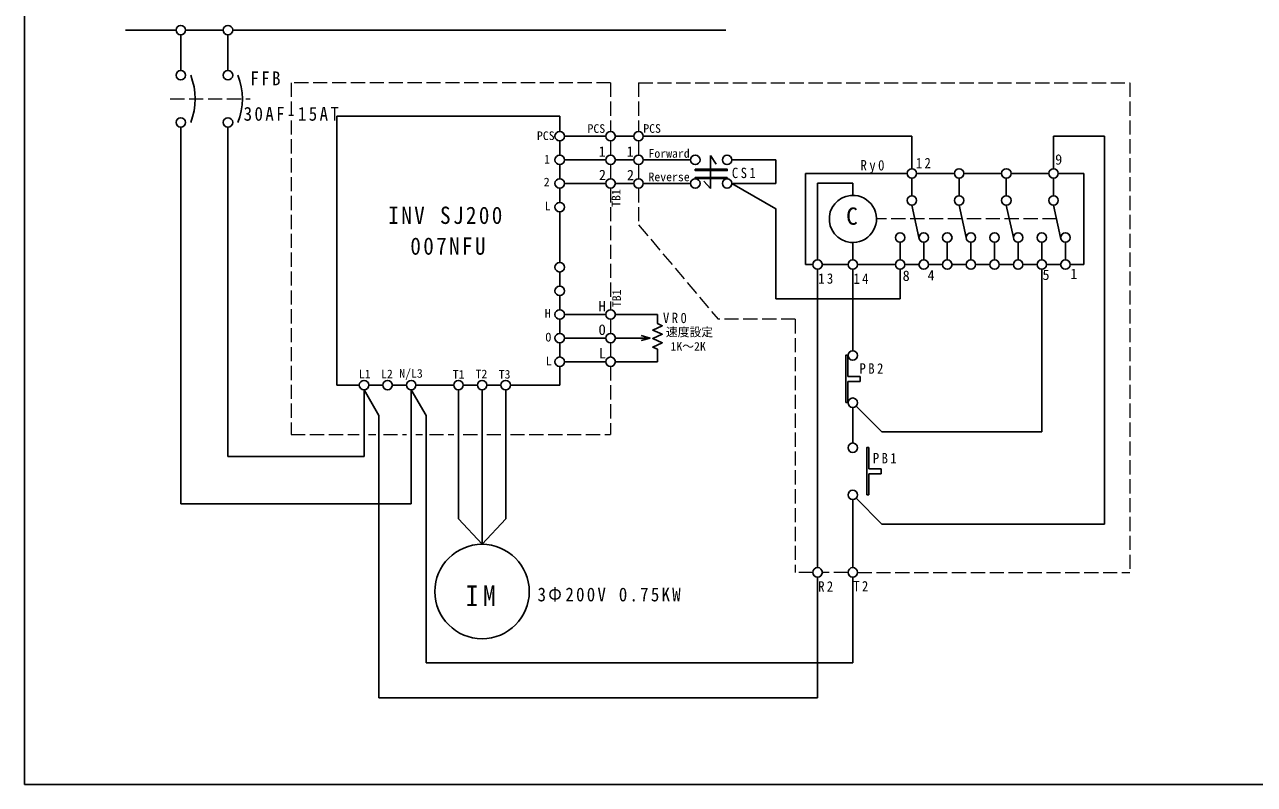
# Model space of a CAD drawing. Units: millimetres, scale not verified. Extents: x -404 to 397, y -274 to 279.
# Drawn here: x -404 to 117, y -274 to 48 of the extents above; entities that cross this region are included whole.
import ezdxf
from ezdxf.enums import TextEntityAlignment as Align

# ---------------------------------------------------------------- set-up
doc = ezdxf.new("R2010")
doc.units = ezdxf.units.MM
doc.header["$LTSCALE"] = 2
doc.linetypes.add('DASHED3', pattern=[4, 3, -1])
doc.layers.add('0-1_外形1', color=3, linetype='Continuous', lineweight=25)
doc.styles.add('ＭＳ ゴシック', font='')
doc.styles.get('ＭＳ ゴシック').set_extended_font_data('MS Gothic')

msp = doc.modelspace()

# ---------------------------------------------------------------- linework, layer by layer
at = {"layer": '0-1_外形1'}
for p, q in [((-361.652, 46.06), (-340.216, 46.06)), ((-338.216, 44.06), (-338.216, 28.92)), ((-336.216, 46.06), (-320.216, 46.06)), ((-318.216, 44.06), (-318.216, 28.92)), ((-316.216, 46.06), (-107.342, 46.06)), ((-338.216, 4.92), (-338.216, -154.624)), ((-318.216, 4.92), (-318.216, -134.624)), ((-175.73, 1.079), (-158.151, 1.079)), ((-154.151, 1.079), (-146.335, 1.079)), ((-142.335, 1.079), (-28.556, 1.079)), ((-28.556, -12.661), (-28.556, 1.079)), ((31.444, 1.079), (53.039, 1.079)), ((31.444, -12.661), (31.444, 1.079)), ((53.039, -163.221), (53.039, 1.079)), ((-177.73, -0.921), (-177.73, -6.921)), ((-175.73, -8.921), (-158.151, -8.921)), ((-154.151, -8.921), (-146.335, -8.921)), ((-142.335, -8.921), (-122.279, -8.921)), ((-113.881, -7.044), (-113.881, -21.032)), ((-113.881, -7.044), (-111.427, -10.725)), ((-177.73, -10.921), (-177.73, -16.921)), ((-120.279, -12.921), (-106.837, -12.921)), ((-73.556, -14.661), (-73.556, -53.284)), ((-73.556, -14.661), (-30.556, -14.661)), ((-26.556, -14.661), (-10.556, -14.661)), ((-6.556, -14.661), (9.444, -14.661)), ((13.444, -14.661), (29.444, -14.661)), ((33.444, -14.661), (44.278, -14.661)), ((44.278, -53.284), (44.278, -14.661)), ((-175.73, -18.921), (-158.151, -18.921)), ((-154.151, -18.921), (-146.335, -18.921)), ((-142.335, -18.921), (-122.279, -18.921)), ((-120.279, -16.864), (-106.423, -16.864)), ((-113.881, -21.032), (-116.642, -17.903)), ((-104.837, -18.921), (-86.212, -18.921)), ((-68.484, -18.821), (-53.585, -18.821)), ((-68.484, -51.284), (-68.484, -18.821)), ((-53.585, -18.821), (-53.585, -23.972)), ((-28.556, -24.11), (-28.556, -16.661)), ((-8.556, -24.11), (-8.556, -16.661)), ((11.444, -24.11), (11.444, -16.661)), ((31.444, -24.11), (31.444, -16.661)), ((-177.73, -20.921), (-177.73, -26.921)), ((-177.73, -30.921), (-177.73, -52.443)), ((-28.556, -28.11), (-25.556, -41.835)), ((-8.556, -28.11), (-5.556, -41.835)), ((11.444, -28.11), (14.444, -41.835)), ((31.444, -28.11), (34.444, -41.835)), ((-53.585, -43.972), (-53.585, -51.284)), ((-33.556, -43.835), (-33.556, -51.284)), ((-23.556, -43.835), (-23.556, -51.284)), ((-13.556, -43.835), (-13.556, -51.284)), ((-3.556, -43.835), (-3.556, -51.284)), ((6.444, -43.835), (6.444, -51.284)), ((16.444, -43.835), (16.444, -51.284)), ((26.444, -43.835), (26.444, -51.284)), ((36.444, -43.835), (36.444, -51.284)), ((-177.73, -56.443), (-177.73, -62.443)), ((-73.556, -53.284), (-70.484, -53.284)), ((-68.484, -55.284), (-68.484, -181.69)), ((-66.484, -53.284), (-55.585, -53.284)), ((-53.585, -55.284), (-53.585, -89.808)), ((-51.585, -53.284), (-35.556, -53.284)), ((-33.556, -55.284), (-33.556, -67.757)), ((-31.556, -53.284), (-25.556, -53.284)), ((-21.556, -53.284), (-15.556, -53.284)), ((-11.556, -53.284), (-5.556, -53.284)), ((-1.556, -53.284), (4.444, -53.284)), ((8.444, -53.284), (14.444, -53.284)), ((18.444, -53.284), (24.444, -53.284)), ((26.444, -55.284), (26.444, -124.146)), ((28.444, -53.284), (34.444, -53.284)), ((38.444, -53.284), (44.278, -53.284)), ((-177.73, -66.443), (-177.73, -72.443)), ((-33.556, -67.757), (-86.212, -67.757)), ((-177.73, -76.443), (-177.73, -82.443)), ((-175.73, -74.443), (-158.151, -74.443)), ((-154.151, -74.443), (-136.295, -74.443)), ((-177.73, -86.443), (-177.73, -92.443)), ((-175.73, -84.443), (-158.151, -84.443)), ((-154.151, -84.443), (-139.42, -84.443)), ((-139.42, -84.443), (-143.284, -83.408)), ((-139.42, -84.443), (-143.284, -85.478)), ((-136.295, -94.443), (-136.295, -89.115)), ((-56.467, -111.739), (-56.467, -91.739)), ((-55.636, -100.704), (-55.636, -91.636)), ((-175.73, -94.443), (-158.151, -94.443)), ((-154.151, -94.443), (-136.295, -94.443)), ((-50.393, -100.704), (-55.636, -100.704)), ((-55.636, -111.739), (-55.636, -102.821)), ((-55.636, -102.821), (-50.393, -102.821)), ((-50.393, -102.821), (-50.393, -100.704)), ((-260.607, -106.37), (-254.336, -117.231)), ((-260.607, -106.37), (-260.607, -134.624)), ((-252.607, -104.37), (-258.607, -104.37)), ((-242.607, -104.37), (-248.607, -104.37)), ((-240.607, -106.37), (-234.336, -117.231)), ((-240.607, -106.37), (-240.607, -154.624)), ((-222.607, -104.37), (-238.607, -104.37)), ((-220.607, -106.37), (-220.607, -161.064)), ((-212.607, -104.37), (-218.607, -104.37)), ((-210.607, -106.37), (-210.607, -171.812)), ((-202.607, -104.37), (-208.607, -104.37)), ((-200.607, -106.37), (-200.607, -161.064)), ((-56.467, -111.739), (-55.636, -111.739)), ((-53.585, -113.808), (-53.585, -128.883)), ((-52.171, -113.222), (-41.247, -124.146)), ((-254.336, -117.231), (-254.336, -236.878)), ((-234.336, -117.231), (-234.336, -221.97)), ((-41.247, -124.146), (26.444, -124.146)), ((-260.607, -134.624), (-318.216, -134.624)), ((-47.585, -150.883), (-47.585, -130.883)), ((-46.755, -139.848), (-46.755, -130.78)), ((-41.511, -139.848), (-46.755, -139.848)), ((-41.511, -141.965), (-41.511, -139.848)), ((-46.755, -150.883), (-46.755, -141.965)), ((-46.755, -141.965), (-41.511, -141.965)), ((-47.585, -150.883), (-46.755, -150.883)), ((-240.607, -154.624), (-338.216, -154.624)), ((-53.585, -152.883), (-53.585, -181.69)), ((-52.171, -152.297), (-41.247, -163.221)), ((-41.247, -163.221), (53.039, -163.221)), ((-68.484, -185.69), (-68.484, -236.878)), ((-53.585, -185.69), (-53.585, -221.97)), ((-234.336, -221.97), (-53.585, -221.97)), ((-254.336, -236.878), (-68.484, -236.878))]:
    msp.add_line(p, q, dxfattribs=at)
at = {"layer": '0-1_外形1', "color": 4, "linetype": 'DASHED3', "lineweight": 9}
for p, q in [((-156.151, 23.78), (-156.151, 3.079)), ((-144.335, 23.78), (-144.335, 3.079)), ((-144.335, 23.78), (63.704, 23.78)), ((63.704, 23.78), (63.704, -183.69)), ((-342.663, 16.92), (-308.843, 16.92)), ((-156.151, -0.921), (-156.151, -6.921)), ((-144.335, -0.921), (-144.335, -6.921)), ((-156.151, -10.921), (-156.151, -16.921)), ((-144.335, -10.921), (-144.335, -16.921)), ((-156.151, -20.921), (-156.151, -72.443)), ((32.726, -33.972), (-43.556, -33.972)), ((-156.151, -76.443), (-156.151, -82.443)), ((-77.952, -76.455), (-110.589, -76.455)), ((-77.952, -76.455), (-77.952, -183.69)), ((-156.151, -86.443), (-156.151, -92.443)), ((-156.151, -96.443), (-156.151, -125.249)), ((-258.663, -125.249), (-255.668, -125.249)), ((-252.355, -125.249), (-242.663, -125.249)), ((-238.663, -125.249), (-235.79, -125.249)), ((-232.937, -125.249), (-222.607, -125.249)), ((-218.607, -125.249), (-212.607, -125.249)), ((-208.607, -125.249), (-202.607, -125.249)), ((-198.607, -125.249), (-156.151, -125.249)), ((-70.484, -183.69), (-77.952, -183.69)), ((-55.585, -183.69), (-66.484, -183.69)), ((-51.585, -183.69), (63.704, -183.69))]:
    msp.add_line(p, q, dxfattribs=at)
at = {"layer": '0-1_外形1', "color": 5}
msp.add_lwpolyline([(-404.363, 278.924), (-404.363, -273.543), (396.261, -273.543)], dxfattribs=at)
at = {"layer": '0-1_外形1', "color": 4, "linetype": 'DASHED3', "lineweight": 9}
for points in [[(-156.151, 23.78), (-291.488, 23.78), (-291.488, -125.249), (-262.663, -125.249)], [(-144.335, -20.921), (-144.335, -36.479), (-110.589, -76.455)]]:
    msp.add_lwpolyline(points, dxfattribs=at)
at = {"layer": '0-1_外形1'}
for points in [[(-262.607, -104.37), (-272.073, -104.37), (-272.073, 9.522), (-177.73, 9.522), (-177.73, 3.079)], [(-104.837, -8.921), (-86.212, -8.921), (-86.212, -18.921)], [(-104.837, -18.921), (-86.212, -29.674), (-86.212, -67.757)], [(-136.295, -89.115), (-138.295, -88.215), (-134.295, -86.415), (-138.295, -84.615), (-134.295, -82.815), (-138.295, -81.015), (-134.295, -79.215), (-136.295, -78.315), (-136.295, -74.443)], [(-55.636, -91.636), (-56.467, -91.636), (-56.467, -111.739)], [(-177.73, -96.443), (-177.73, -104.37), (-198.607, -104.37)], [(-46.755, -130.78), (-47.585, -130.78), (-47.585, -150.883)], [(-220.607, -161.064), (-210.607, -171.812), (-200.607, -161.064)]]:
    msp.add_lwpolyline(points, dxfattribs=at)
for points in [[(-120.279, -12.921), (-106.772, -12.921), (-106.772, -13.462), (-120.279, -13.462)], [(-120.279, -16.864), (-106.895, -16.864), (-106.895, -16.345), (-120.279, -16.345)]]:
    msp.add_lwpolyline(points, close=True, dxfattribs=at)
for centre, radius in [((-338.216, 46.06), 2), ((-318.216, 46.06), 2), ((-338.216, 26.92), 2), ((-318.216, 26.92), 2), ((-338.216, 6.92), 2), ((-318.216, 6.92), 2), ((-177.73, 1.079), 2), ((-156.151, 1.079), 2), ((-144.335, 1.079), 2), ((-177.73, -8.921), 2), ((-156.151, -8.921), 2), ((-144.335, -8.921), 2), ((-120.279, -8.921), 2), ((-106.837, -8.921), 2), ((-28.556, -14.661), 2), ((-8.556, -14.661), 2), ((11.444, -14.661), 2), ((31.444, -14.661), 2), ((-177.73, -18.921), 2), ((-156.151, -18.921), 2), ((-144.335, -18.921), 2), ((-120.279, -18.921), 2), ((-106.837, -18.921), 2), ((-28.556, -26.11), 2), ((-8.556, -26.11), 2), ((11.444, -26.11), 2), ((31.444, -26.11), 2), ((-177.73, -28.921), 2), ((-33.556, -41.835), 2), ((-23.556, -41.835), 2), ((-13.556, -41.835), 2), ((-3.556, -41.835), 2), ((6.444, -41.835), 2), ((16.444, -41.835), 2), ((26.444, -41.835), 2), ((36.444, -41.835), 2), ((-68.484, -53.284), 2), ((-53.585, -53.284), 2), ((-33.556, -53.284), 2), ((-23.556, -53.284), 2), ((-13.556, -53.284), 2), ((-3.556, -53.284), 2), ((6.444, -53.284), 2), ((16.444, -53.284), 2), ((26.444, -53.284), 2), ((36.444, -53.284), 2), ((-177.73, -54.443), 2), ((-177.73, -64.443), 2), ((-177.73, -74.443), 2), ((-156.151, -74.443), 2), ((-177.73, -84.443), 2), ((-156.151, -84.443), 2), ((-177.73, -94.443), 2), ((-156.151, -94.443), 2), ((-53.585, -91.808), 2), ((-260.607, -104.37), 2), ((-250.607, -104.37), 2), ((-240.607, -104.37), 2), ((-220.607, -104.37), 2), ((-210.607, -104.37), 2), ((-200.607, -104.37), 2), ((-53.585, -111.808), 2), ((-53.585, -130.883), 2), ((-53.585, -150.883), 2), ((-210.607, -191.812), 20), ((-68.484, -183.69), 2), ((-53.585, -183.69), 2)]:
    msp.add_circle(centre, radius, dxfattribs=at)
for centre, radius, start, end in [((-359.336, 16.92), 27.219, 338.445, 21.555), ((-339.336, 16.92), 27.219, 338.445, 21.555), ((-53.556, -33.972), 10, 84.4334, 263.96666), ((-53.556, -33.972), 10, 263.96666, 84.4334), ((-53.556, -33.972), 10, 263.96666, 264.10559), ((-53.585, -78.088), 2, 265.43531, 267.23148)]:
    msp.add_arc(centre, radius, start, end, dxfattribs=at)

# ---------------------------------------------------------------- texts
at = {"layer": '0-1_外形1', "style": 'ＭＳ ゴシック'}
for s, height, p in [('PCS', 3.666, (-165.943, 1.398)), ('PCS', 3.666, (-142.338, 1.433)), ('PCS', 3.666, (-187.369, -1.628)), ('1', 4.399, (-161.255, -8.903)), ('1', 4.399, (-149.384, -8.938)), ('Forward', 3.666, (-140.122, -9.126)), ('1', 3.666, (-184.333, -11.567)), ('9', 4.399, (32.129, -12.273)), ('2', 4.399, (-161.117, -18.842)), ('2', 4.399, (-149.245, -18.877)), ('Reverse', 3.666, (-140.122, -19.065)), ('2', 3.666, (-184.471, -21.23)), ('L', 3.666, (-184.056, -31.445)), ('C', 7.331, (-56.415, -38.629)), ('8', 4.399, (-32.474, -61.554)), ('4', 4.399, (-21.914, -61.347)), ('5', 4.399, (26.746, -61.14)), ('1', 4.399, (38.548, -60.726)), ('H', 3.666, (-184.056, -76.905)), ('H', 4.399, (-161.226, -74.48)), ('O', 3.666, (-183.78, -86.982)), ('O', 4.399, (-161.234, -84.442)), ('速度設定', 3.666, (-132.742, -84.818)), ('1K～2K', 3.666, (-130.81, -90.891)), ('L', 3.666, (-183.573, -97.059)), ('L', 4.399, (-161.142, -94.381)), ('L1', 3.666, (-262.79, -102.566)), ('L2', 3.666, (-253.404, -102.566)), ('N/L3', 3.666, (-245.679, -102.334)), ('T1', 3.666, (-223.035, -102.704)), ('T2', 3.666, (-213.372, -102.566)), ('T3', 3.666, (-203.571, -102.704))]:
    msp.add_text(s, height=height, dxfattribs=at).set_placement(p, align=Align.BOTTOM_LEFT)
for p in [(-150.907, -28.861), (-150.7, -71.309)]:
    msp.add_text('TB1', height=3.666, rotation=90, dxfattribs=at).set_placement(p, align=Align.BOTTOM_LEFT)
at = {"layer": '0-1_外形1', "attachment_point": 7, "style": 'ＭＳ ゴシック'}
for s, insert, char_height in [('\\T1.27;\\W0.9;FFB', (-308.705, 22.676), 5.865), ('\\T1.28;\\W0.9;30AF-15AT', (-311.604, 7.56), 5.865), ('\\T1.38;\\W0.9;Ry0', (-50.316, -14.689), 4.399), ('\\T1.36;\\W0.9;12', (-26.884, -12.48), 4.399), ('\\T1.38;\\W0.9;CS1', (-104.811, -16.718), 4.399), ('\\T1.22;\\W0.9;INV\\~SJ200', (-250.316, -36.185), 7.331), ('\\T1.22;\\W0.9;007NFU', (-240.998, -49.229), 7.331), ('\\T1.36;\\W0.9;13', (-68.214, -61.463), 4.399), ('\\T1.36;\\W0.9;14', (-53.305, -61.463), 4.399), ('\\T1.38;\\W0.9;VR0', (-133.999, -78.157), 4.399), ('\\T1.38;\\W0.9;PB2', (-50.768, -99.519), 4.399), ('\\T1.38;\\W0.9;PB1', (-45.117, -137.525), 4.399), ('\\T1.36;\\W0.9;R2', (-68.248, -191.855), 4.399), ('\\T1.36;\\W0.9;T2', (-53.378, -191.744), 4.399), ('\\T1.36;\\W0.9;IM', (-217.537, -198.008), 8.798), ('\\T1.26;\\W0.9;3Φ200V\\~0.75KW', (-187.112, -196.183), 5.865)]:
    msp.add_mtext(s, dxfattribs=dict(at, insert=insert, char_height=char_height))

doc.saveas('drawing.dxf')
